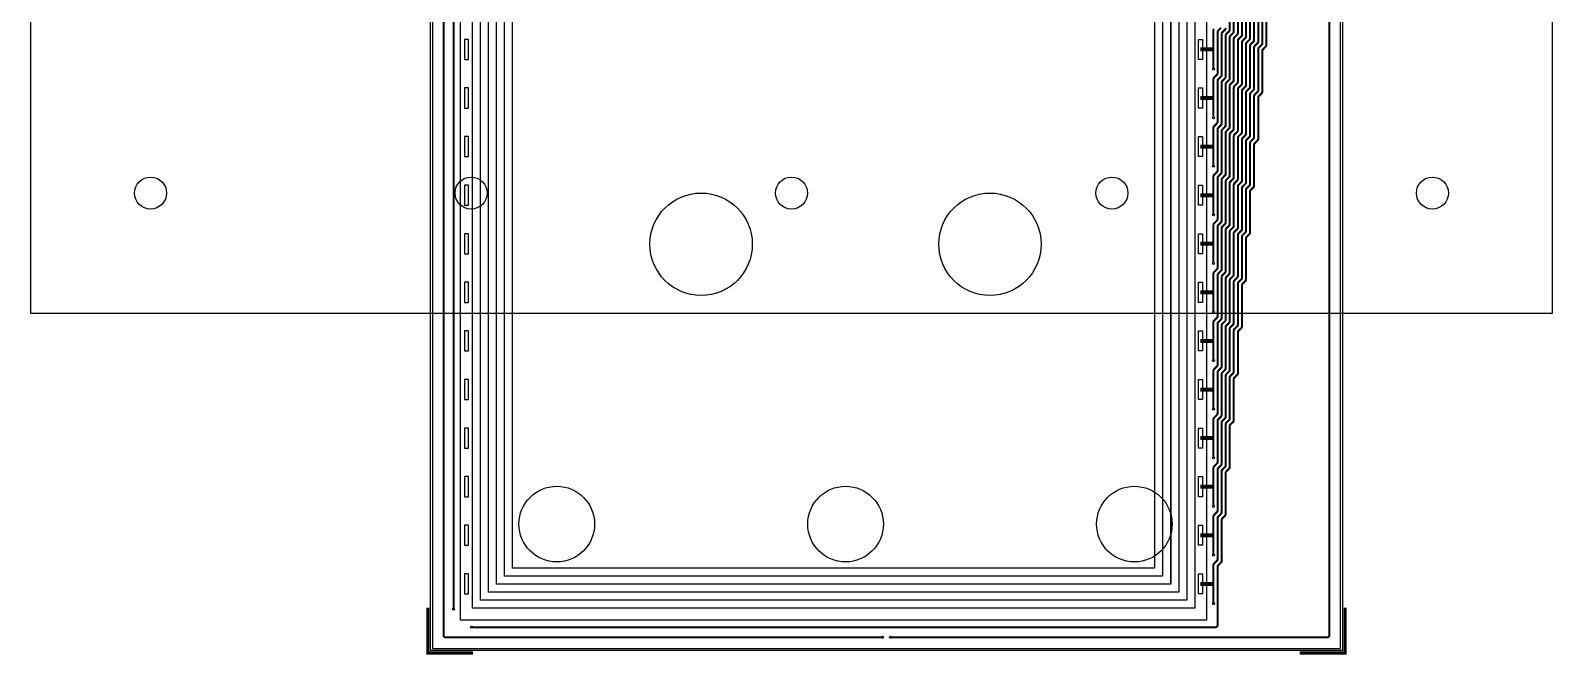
# Model space of a CAD drawing. Header units: millimetres. Extents: x 56 to 246, y -259 to -31.
# Drawn here: x 56.5 to 246.5, y -258.6 to -180.7 of the extents above; entities that cross this region are included whole.
import ezdxf

# ---------------------------------------------------------------- set-up
doc = ezdxf.new("R2010")
doc.units = ezdxf.units.MM
doc.header["$MEASUREMENT"] = 0
doc.layers.get('0').update_dxf_attribs({"linetype": 'CONTINUOUS'})
for name, color, linetype in [('17', 1, 'CONTINUOUS'), ('26', 7, 'CONTINUOUS'), ('9B Barrier', 82, 'CONTINUOUS'), ('ACCURACY_CORE', 114, 'CONTINUOUS'), ('ACCURACY_EDGE', 102, 'CONTINUOUS'), ('ACTIVE_AREA', 50, 'CONTINUOUS'), ('JITTER_CORE', 4, 'CONTINUOUS'), ('JITTER_EDGE', 7, 'CONTINUOUS'), ('LINEARITY_EDGE', 193, 'CONTINUOUS'), ('Robot Base', 6, 'CONTINUOUS'), ('SNR_CORE', 63, 'CONTINUOUS'), ('SNR_EDGE', 115, 'CONTINUOUS'), ('X_NODE_CC', 11, 'CONTINUOUS')]:
    doc.layers.add(name, color=color, linetype=linetype)

# ---------------------------------------------------------------- blocks, each defined once
blk = doc.blocks.new('*U2')
blk.add_circle((0, 0), 2)
blk = doc.blocks.new('*U3')
at = {"color": 0, "linetype": 'ByBlock'}
for p in [(0, 0), (40, 0), (80, 0), (120, 0), (160, 0), (0, -40), (40, -40), (80, -40), (120, -40), (160, -40), (0, -80), (40, -80), (80, -80), (120, -80), (160, -80), (0, -120), (40, -120), (80, -120), (120, -120), (160, -120)]:
    blk.add_blockref('*U2', p, dxfattribs=at)

msp = doc.modelspace()

# ---------------------------------------------------------------- linework, layer by layer
at = {"layer": '17', "const_width": 0.254}
for points in [[(162.85, -256.45), (108.32, -256.45, -0.414214), (108.07, -256.19), (108.07, -70.46, -0.414214), (108.32, -70.21), (147.48, -70.21, 0.414214), (147.73, -69.95), (147.73, -55.11, -0.152296), (147.78, -54.97), (150.81, -50.58, 0.152296), (150.85, -50.44), (150.85, -30.97)], [(175.35, -30.97), (175.35, -50.44, 0.152296), (175.4, -50.58), (178.43, -54.97, -0.152296), (178.47, -55.11), (178.47, -63.77, 0.052274), (178.48, -63.83), (178.74, -65.04, -0.052274), (178.74, -65.1), (178.74, -69.95, 0.414214), (179, -70.21), (218.38, -70.21, -0.414214), (218.64, -70.46), (218.64, -256.19, -0.414214), (218.38, -256.45), (163.85, -256.45)], [(109.32, -252.95), (109.32, -90.78, -0.414214)], [(204.17, -203.73), (204.17, -198.91, -0.198912), (204.25, -198.73), (204.61, -198.37, 0.198912), (204.68, -198.19), (204.68, -193.05, -0.198912), (204.76, -192.87), (205.12, -192.51, 0.198912), (205.19, -192.33), (205.19, -187.2, -0.198912), (205.27, -187.02), (205.62, -186.66, 0.198912), (205.7, -186.48), (205.7, -181.34, -0.198912), (205.77, -181.16), (206.13, -180.8, 0.198912), (206.21, -180.62), (206.21, -175.49, -0.198912)], [(204.17, -209.79), (204.17, -204.97, -0.198912), (204.25, -204.79), (204.61, -204.43, 0.198912), (204.68, -204.25), (204.68, -199.12, -0.198912), (204.76, -198.94), (205.12, -198.58, 0.198912), (205.19, -198.4), (205.19, -193.26, -0.198912), (205.27, -193.08), (205.62, -192.72, 0.198912), (205.7, -192.54), (205.7, -187.41, -0.198912), (205.77, -187.23), (206.13, -186.87, 0.198912), (206.21, -186.69), (206.21, -181.55, -0.198912), (206.28, -181.37), (206.64, -181.01, 0.198912), (206.71, -180.83), (206.71, -175.7, -0.198912)], [(204.17, -215.86), (204.17, -211.04, -0.198912), (204.25, -210.86), (204.61, -210.5, 0.198912), (204.68, -210.32), (204.68, -205.18, -0.198912), (204.76, -205), (205.12, -204.64, 0.198912), (205.19, -204.46), (205.19, -199.33, -0.198912), (205.27, -199.15), (205.62, -198.79, 0.198912), (205.7, -198.61), (205.7, -193.47, -0.198912), (205.77, -193.29), (206.13, -192.93, 0.198912), (206.21, -192.75), (206.21, -187.62, -0.198912), (206.28, -187.44), (206.64, -187.08, 0.198912), (206.71, -186.9), (206.71, -181.76, -0.198912), (206.79, -181.58), (207.15, -181.22, 0.198912), (207.22, -181.05), (207.22, -175.91, -0.198912)], [(204.17, -221.92), (204.17, -217.1, -0.198912), (204.25, -216.92), (204.61, -216.56, 0.198912), (204.68, -216.38), (204.68, -211.25, -0.198912), (204.76, -211.07), (205.12, -210.71, 0.198912), (205.19, -210.53), (205.19, -205.39, -0.198912), (205.27, -205.21), (205.62, -204.85, 0.198912), (205.7, -204.67), (205.7, -199.54, -0.198912), (205.77, -199.36), (206.13, -199, 0.198912), (206.21, -198.82), (206.21, -193.68, -0.198912), (206.28, -193.5), (206.64, -193.14, 0.198912), (206.71, -192.97), (206.71, -187.83, -0.198912), (206.79, -187.65), (207.15, -187.29, 0.198912), (207.22, -187.11), (207.22, -181.97, -0.198912), (207.3, -181.79), (207.66, -181.44, 0.198912), (207.73, -181.26), (207.73, -176.12, -0.198912)], [(204.17, -227.99), (204.17, -223.17, -0.198912), (204.25, -222.99), (204.61, -222.63, 0.198912), (204.68, -222.45), (204.68, -217.31, -0.198912), (204.76, -217.13), (205.12, -216.77, 0.198912), (205.19, -216.59), (205.19, -211.46, -0.198912), (205.27, -211.28), (205.62, -210.92, 0.198912), (205.7, -210.74), (205.7, -205.6, -0.198912), (205.77, -205.42), (206.13, -205.06, 0.198912), (206.21, -204.89), (206.21, -199.75, -0.198912), (206.28, -199.57), (206.64, -199.21, 0.198912), (206.71, -199.03), (206.71, -193.89, -0.198912), (206.79, -193.71), (207.15, -193.36, 0.198912), (207.22, -193.18), (207.22, -188.04, -0.198912), (207.3, -187.86), (207.66, -187.5, 0.198912), (207.73, -187.32), (207.73, -182.18, -0.198912), (207.81, -182), (208.16, -181.65, 0.198912), (208.24, -181.47), (208.24, -176.33, -0.198912)], [(204.17, -234.05), (204.17, -229.23, -0.198912), (204.25, -229.05), (204.61, -228.69, 0.198912), (204.68, -228.51), (204.68, -223.38, -0.198912), (204.76, -223.2), (205.12, -222.84, 0.198912), (205.19, -222.66), (205.19, -217.52, -0.198912), (205.27, -217.34), (205.62, -216.98, 0.198912), (205.7, -216.8), (205.7, -211.67, -0.198912), (205.77, -211.49), (206.13, -211.13, 0.198912), (206.21, -210.95), (206.21, -205.81, -0.198912), (206.28, -205.63), (206.64, -205.28, 0.198912), (206.71, -205.1), (206.71, -199.96, -0.198912), (206.79, -199.78), (207.15, -199.42, 0.198912), (207.22, -199.24), (207.22, -194.1, -0.198912), (207.3, -193.92), (207.66, -193.57, 0.198912), (207.73, -193.39), (207.73, -188.25, -0.198912), (207.81, -188.07), (208.16, -187.71, 0.198912), (208.24, -187.53), (208.24, -182.4, -0.198912), (208.31, -182.22), (208.67, -181.86, 0.198912), (208.75, -181.68), (208.75, -176.54, -0.198912)], [(204.17, -240.12), (204.17, -235.3, -0.198912), (204.25, -235.12), (204.61, -234.76, 0.198912), (204.68, -234.58), (204.68, -229.44, -0.198912), (204.76, -229.26), (205.12, -228.9, 0.198912), (205.19, -228.72), (205.19, -223.59, -0.198912), (205.27, -223.41), (205.62, -223.05, 0.198912), (205.7, -222.87), (205.7, -217.73, -0.198912), (205.77, -217.55), (206.13, -217.19, 0.198912), (206.21, -217.02), (206.21, -211.88, -0.198912), (206.28, -211.7), (206.64, -211.34, 0.198912), (206.71, -211.16), (206.71, -206.02, -0.198912), (206.79, -205.84), (207.15, -205.49, 0.198912), (207.22, -205.31), (207.22, -200.17, -0.198912), (207.3, -199.99), (207.66, -199.63, 0.198912), (207.73, -199.45), (207.73, -194.31, -0.198912), (207.81, -194.14), (208.16, -193.78, 0.198912), (208.24, -193.6), (208.24, -188.46, -0.198912), (208.31, -188.28), (208.67, -187.92, 0.198912), (208.75, -187.74), (208.75, -182.61, -0.198912), (208.82, -182.43), (209.18, -182.07, 0.198912), (209.25, -181.89), (209.25, -176.75, -0.198912)], [(111.57, -255.19), (204.43, -255.19, 0.414214), (204.68, -254.94), (204.68, -247.64, -0.198912), (204.76, -247.46), (205.12, -247.1, 0.198912), (205.19, -246.92), (205.19, -241.78, -0.198912), (205.27, -241.6), (205.62, -241.25, 0.198912), (205.7, -241.07), (205.7, -235.93, -0.198912), (205.77, -235.75), (206.13, -235.39, 0.198912), (206.21, -235.21), (206.21, -230.07, -0.198912), (206.28, -229.89), (206.64, -229.54, 0.198912), (206.71, -229.36), (206.71, -224.22, -0.198912), (206.79, -224.04), (207.15, -223.68, 0.198912), (207.22, -223.5), (207.22, -218.37, -0.198912), (207.3, -218.19), (207.66, -217.83, 0.198912), (207.73, -217.65), (207.73, -212.51, -0.198912), (207.81, -212.33), (208.16, -211.97, 0.198912), (208.24, -211.79), (208.24, -206.66, -0.198912), (208.31, -206.48), (208.67, -206.12, 0.198912), (208.75, -205.94), (208.75, -200.8, -0.198912), (208.82, -200.62), (209.18, -200.26, 0.198912), (209.25, -200.08), (209.25, -194.95, -0.198912), (209.33, -194.77), (209.69, -194.41, 0.198912), (209.76, -194.23), (209.76, -189.09, -0.198912), (209.84, -188.91), (210.2, -188.55, 0.198912), (210.27, -188.37), (210.27, -183.24, -0.198912), (210.35, -183.06), (210.7, -182.7, 0.198912), (210.78, -182.52), (210.78, -177.38, -0.198912)], [(204.17, -246.18), (204.17, -241.36, -0.198912), (204.25, -241.18), (204.61, -240.82, 0.198912), (204.68, -240.64), (204.68, -235.51, -0.198912), (204.76, -235.33), (205.12, -234.97, 0.198912), (205.19, -234.79), (205.19, -229.65, -0.198912), (205.27, -229.47), (205.62, -229.11, 0.198912), (205.7, -228.94), (205.7, -223.8, -0.198912), (205.77, -223.62), (206.13, -223.26, 0.198912), (206.21, -223.08), (206.21, -217.94, -0.198912), (206.28, -217.76), (206.64, -217.41, 0.198912), (206.71, -217.23), (206.71, -212.09, -0.198912), (206.79, -211.91), (207.15, -211.55, 0.198912), (207.22, -211.37), (207.22, -206.23, -0.198912), (207.3, -206.06), (207.66, -205.7, 0.198912), (207.73, -205.52), (207.73, -200.38, -0.198912), (207.81, -200.2), (208.16, -199.84, 0.198912), (208.24, -199.66), (208.24, -194.53, -0.198912), (208.31, -194.35), (208.67, -193.99, 0.198912), (208.75, -193.81), (208.75, -188.67, -0.198912), (208.82, -188.49), (209.18, -188.13, 0.198912), (209.25, -187.95), (209.25, -182.82, -0.198912), (209.33, -182.64), (209.69, -182.28, 0.198912), (209.76, -182.1), (209.76, -176.96, -0.198912)], [(204.17, -252.25), (204.17, -247.43, -0.198912), (204.25, -247.25), (204.61, -246.89, 0.198912), (204.68, -246.71), (204.68, -241.57, -0.198912), (204.76, -241.39), (205.12, -241.03, 0.198912), (205.19, -240.86), (205.19, -235.72, -0.198912), (205.27, -235.54), (205.62, -235.18, 0.198912), (205.7, -235), (205.7, -229.86, -0.198912), (205.77, -229.68), (206.13, -229.33, 0.198912), (206.21, -229.15), (206.21, -224.01, -0.198912), (206.28, -223.83), (206.64, -223.47, 0.198912), (206.71, -223.29), (206.71, -218.15, -0.198912), (206.79, -217.97), (207.15, -217.62, 0.198912), (207.22, -217.44), (207.22, -212.3, -0.198912), (207.3, -212.12), (207.66, -211.76, 0.198912), (207.73, -211.58), (207.73, -206.45, -0.198912), (207.81, -206.27), (208.16, -205.91, 0.198912), (208.24, -205.73), (208.24, -200.59, -0.198912), (208.31, -200.41), (208.67, -200.05, 0.198912), (208.75, -199.87), (208.75, -194.74, -0.198912), (208.82, -194.56), (209.18, -194.2, 0.198912), (209.25, -194.02), (209.25, -188.88, -0.198912), (209.33, -188.7), (209.69, -188.34, 0.198912), (209.76, -188.16), (209.76, -183.03, -0.198912), (209.84, -182.85), (210.2, -182.49, 0.198912), (210.27, -182.31), (210.27, -177.17, -0.198912)], [(204.17, -191.6), (204.17, -186.78, -0.198912), (204.25, -186.6), (204.61, -186.24, 0.198912), (204.68, -186.06), (204.68, -180.92, -0.198912), (204.76, -180.74), (205.12, -180.38, 0.198912)], [(204.17, -197.66), (204.17, -192.84, -0.198912), (204.25, -192.66), (204.61, -192.3, 0.198912), (204.68, -192.12), (204.68, -186.99, -0.198912), (204.76, -186.81), (205.12, -186.45, 0.198912), (205.19, -186.27), (205.19, -181.13, -0.198912), (205.27, -180.95), (205.62, -180.59, 0.198912), (205.7, -180.41)], [(204.17, -185.53), (204.17, -180.71, -0.198912), (204.25, -180.53)]]:
    msp.add_lwpolyline(points, format="xyb", dxfattribs=at)
at = {"layer": '17'}
for points in [[(110.7, -181.82), (110.7, -184.32), (111.2, -184.32), (111.2, -181.82)], [(202.8, -181.82), (202.8, -184.32), (202.3, -184.32), (202.3, -181.82)], [(110.7, -187.88), (110.7, -190.39), (111.2, -190.39), (111.2, -187.88)], [(202.8, -187.88), (202.8, -190.39), (202.3, -190.39), (202.3, -187.88)], [(110.7, -193.95), (110.7, -196.45), (111.2, -196.45), (111.2, -193.95)], [(202.8, -193.95), (202.8, -196.45), (202.3, -196.45), (202.3, -193.95)], [(110.7, -200.01), (110.7, -202.52), (111.2, -202.52), (111.2, -200.01)], [(202.8, -200.01), (202.8, -202.52), (202.3, -202.52), (202.3, -200.01)], [(110.7, -206.08), (110.7, -208.58), (111.2, -208.58), (111.2, -206.08)], [(202.8, -206.08), (202.8, -208.58), (202.3, -208.58), (202.3, -206.08)], [(110.7, -212.14), (110.7, -214.65), (111.2, -214.65), (111.2, -212.14)], [(202.8, -212.14), (202.8, -214.65), (202.3, -214.65), (202.3, -212.14)], [(110.7, -218.21), (110.7, -220.71), (111.2, -220.71), (111.2, -218.21)], [(202.8, -218.21), (202.8, -220.71), (202.3, -220.71), (202.3, -218.21)], [(110.7, -224.27), (110.7, -226.78), (111.2, -226.78), (111.2, -224.27)], [(202.8, -224.27), (202.8, -226.78), (202.3, -226.78), (202.3, -224.27)], [(110.7, -230.34), (110.7, -232.84), (111.2, -232.84), (111.2, -230.34)], [(202.8, -230.34), (202.8, -232.84), (202.3, -232.84), (202.3, -230.34)], [(110.7, -236.4), (110.7, -238.91), (111.2, -238.91), (111.2, -236.4)], [(202.8, -236.4), (202.8, -238.91), (202.3, -238.91), (202.3, -236.4)], [(110.7, -242.47), (110.7, -244.97), (111.2, -244.97), (111.2, -242.47)], [(202.8, -242.47), (202.8, -244.97), (202.3, -244.97), (202.3, -242.47)], [(110.7, -248.53), (110.7, -251.04), (111.2, -251.04), (111.2, -248.53)], [(202.8, -248.53), (202.8, -251.04), (202.3, -251.04), (202.3, -248.53)]]:
    msp.add_lwpolyline(points, close=True, dxfattribs=at)
for points, const_width in [([(202.55, -183.07), (204.17, -183.07)], 0.5), ([(202.55, -189.14), (204.17, -189.14)], 0.5), ([(202.55, -195.2), (204.17, -195.2)], 0.5), ([(202.55, -201.27), (204.17, -201.27)], 0.5), ([(202.55, -207.33), (204.17, -207.33)], 0.5), ([(202.55, -213.4), (204.17, -213.4)], 0.5), ([(202.55, -219.46), (204.17, -219.46)], 0.5), ([(202.55, -225.53), (204.17, -225.53)], 0.5), ([(202.55, -231.59), (204.17, -231.59)], 0.5), ([(202.55, -237.66), (204.17, -237.66)], 0.5), ([(202.55, -243.72), (204.17, -243.72)], 0.5), ([(202.55, -249.79), (204.17, -249.79)], 0.5), ([(111.75, -258.41), (106.1, -258.41), (106.1, -252.76)], 0.381), ([(214.95, -258.41), (220.61, -258.41), (220.61, -252.76)], 0.381)]:
    msp.add_lwpolyline(points, dxfattribs=dict(at, const_width=const_width))
for centre in [(204.17, -185.53), (204.17, -191.6), (204.17, -197.66), (204.17, -203.73), (204.17, -209.79), (204.17, -215.86), (204.17, -221.92), (204.17, -227.99), (204.17, -234.05), (204.17, -240.12), (204.17, -246.18), (204.17, -252.25), (109.32, -252.95), (111.57, -255.19), (162.85, -256.45), (163.85, -256.45)]:
    msp.add_circle(centre, 0.127, dxfattribs=at)
at = {"layer": '26'}
msp.add_lwpolyline([(145.61, -68.19, -0.415478), (145.25, -68.81), (106.67, -68.81), (106.67, -257.84), (220.03, -257.84), (220.03, -68.81), (180.96, -68.81, -0.415478), (180.59, -68.19)], format="xyb", dxfattribs=at)
at = {"layer": '9B Barrier'}
msp.add_lwpolyline([(220.29, -68.56), (220.29, -258.1), (106.42, -258.1), (106.42, -68.56)], dxfattribs=at)
at = {"layer": '9B Barrier', "color": 101}
msp.add_lwpolyline([(203.3, -93.63), (203.3, -254.32), (110.2, -254.32), (110.2, -93.63)], close=True, dxfattribs=at)
at = {"layer": '9B Barrier', "color": 83}
msp.add_lwpolyline([(203.3, -93.63), (203.3, -254.32), (110.2, -254.32), (110.2, -93.63)], close=True, dxfattribs=at)
at = {"layer": 'ACCURACY_CORE'}
for centre in [(140.22, -207.39), (176.27, -207.39)]:
    msp.add_circle(centre, 6.39, dxfattribs=at)
at = {"layer": 'ACCURACY_EDGE'}
for centre in [(122.2, -242.32), (158.25, -242.32), (194.3, -242.32)]:
    msp.add_circle(centre, 4.72, dxfattribs=at)
at = {"layer": 'ACTIVE_AREA'}
msp.add_lwpolyline([(111.67, -95.13), (201.83, -95.13), (201.83, -252.82), (111.67, -252.82)], close=True, dxfattribs=at)
at = {"layer": 'JITTER_CORE'}
for centre in [(140.22, -207.39), (176.27, -207.39)]:
    msp.add_circle(centre, 6.39, dxfattribs=at)
at = {"layer": 'JITTER_EDGE'}
for centre in [(122.2, -242.32), (158.25, -242.32), (194.3, -242.32)]:
    msp.add_circle(centre, 4.72, dxfattribs=at)
at = {"layer": 'LINEARITY_EDGE'}
for p, q in [((111.67, -252.82), (111.67, -95.13)), ((112.67, -251.82), (112.67, -96.13)), ((200.83, -96.13), (200.83, -251.82)), ((201.83, -95.13), (201.83, -252.82)), ((113.67, -250.82), (113.67, -97.13)), ((114.67, -249.82), (114.67, -98.13)), ((198.83, -98.13), (198.83, -249.82)), ((199.83, -97.13), (199.83, -250.82)), ((115.67, -248.82), (115.67, -99.13)), ((116.67, -247.82), (116.67, -100.13)), ((196.83, -100.13), (196.83, -247.82)), ((197.83, -99.13), (197.83, -248.82)), ((197.83, -248.82), (115.67, -248.82)), ((196.83, -247.82), (116.67, -247.82)), ((198.83, -249.82), (114.67, -249.82)), ((200.83, -251.82), (112.67, -251.82)), ((199.83, -250.82), (113.67, -250.82)), ((201.83, -252.82), (111.67, -252.82))]:
    msp.add_line(p, q, dxfattribs=at)
at = {"layer": 'Robot Base', "color": 2}
msp.add_lwpolyline([(56.5, -216), (246.5, -216), (246.5, -66), (56.5, -66)], close=True, dxfattribs=at)
at = {"layer": 'SNR_CORE'}
for centre in [(140.22, -207.39), (176.27, -207.39)]:
    msp.add_circle(centre, 6.39, dxfattribs=at)
at = {"layer": 'SNR_EDGE'}
for centre in [(122.2, -242.32), (158.25, -242.32), (194.3, -242.32)]:
    msp.add_circle(centre, 4.72, dxfattribs=at)
at = {"layer": 'X_NODE_CC'}
msp.add_line((198.8, -98.16), (198.8, -249.79), dxfattribs=at)

# ---------------------------------------------------------------- block references
at = {"layer": 'Robot Base', "color": 2}
msp.add_blockref('*U3', (71.5, -81), dxfattribs=at)

doc.saveas('drawing.dxf')
